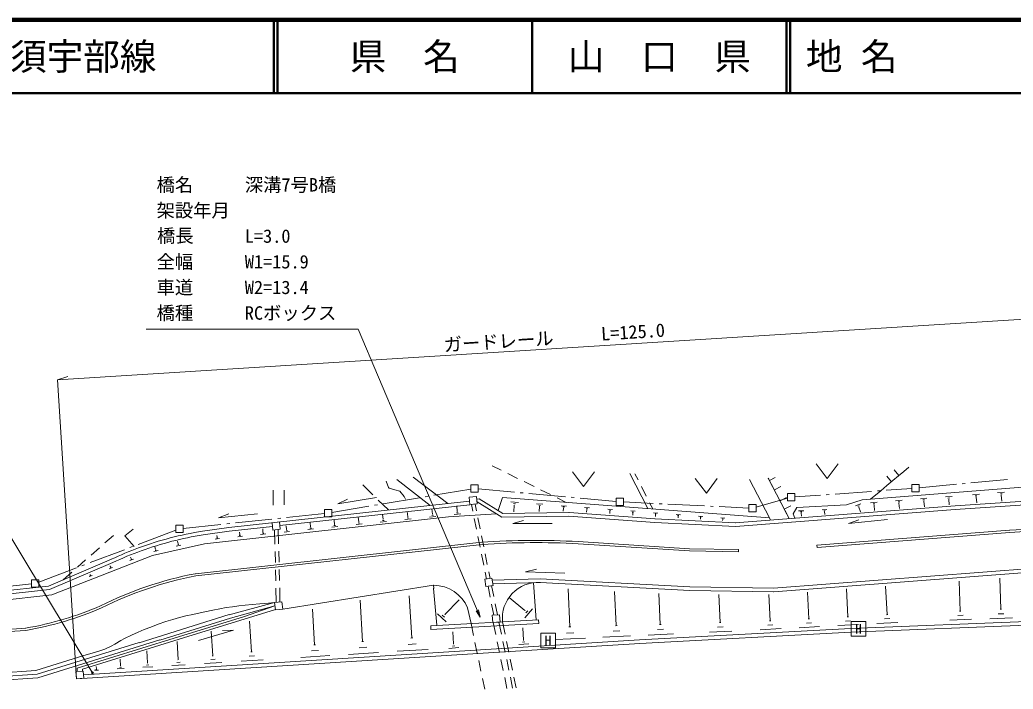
# Model space of a CAD drawing. Units: millimetres, scale not verified. Extents: x 40000 to 680000, y 20000 to 380000.
# Drawn here: x 263091 to 398664, y 288647 to 380000 of the extents above; entities that cross this region are included whole.
import ezdxf
from ezdxf.enums import TextEntityAlignment as Align

# ---------------------------------------------------------------- set-up
doc = ezdxf.new("R2010")
doc.units = ezdxf.units.MM
doc.header["$LTSCALE"] = 1000
for name, color, linetype, lineweight in [('M-BGD', 7, 'Continuous', 13), ('M-BMK-ROW', 30, 'Continuous', 13), ('M-STR-HTXT', 7, 'Continuous', 13), ('M-STR-STR1', 1, 'Continuous', 13), ('M-STR-STRC', 7, 'Continuous', 13), ('M-TTL', 2, 'Continuous', 140), ('M-TTL-LINE', 7, 'Continuous', 50)]:
    doc.layers.add(name, color=color, linetype=linetype, lineweight=lineweight)
doc.layers.add('M-TTL-TXT', color=7, linetype='Continuous')
doc.styles.add('ＭＳ ゴシック', font='')
doc.styles.get('ＭＳ ゴシック').set_extended_font_data('MS Gothic')

# ---------------------------------------------------------------- blocks, each defined once
blk = doc.blocks.new('open_arrow')
at = {"color": 0, "linetype": 'Continuous', "lineweight": -2}
blk.add_lwpolyline([(7.5, 1.25), (0, 0), (7.5, -1.25)], dxfattribs=at)

msp = doc.modelspace()

# ---------------------------------------------------------------- linework, layer by layer
at = {"layer": 'M-BGD'}
for p, q in [((327539, 319130), (328791, 318513)), ((371789, 319384), (373293, 317382)), ((373293, 317382), (374794, 319386)), ((384439, 318923), (383749, 318351)), ((314540, 317248), (319109, 313725)), ((316773, 317600), (321513, 313988)), ((329688, 318071), (331034, 317409)), ((338517, 318287), (340021, 316285)), ((340021, 316285), (341522, 318289)), ((346339, 318093), (348787, 313297)), ((347041, 318053), (347469, 317207)), ((355284, 317378), (356788, 315376)), ((356788, 315376), (358289, 317381)), ((365404, 312027), (362666, 317264)), ((368079, 311919), (365240, 317456)), ((365310, 317316), (365240, 317456)), ((365681, 316595), (365310, 317316)), ((365410, 317136), (366171, 317527)), ((382067, 316948), (381425, 317718)), ((383028, 317750), (382257, 317108)), ((383068, 317790), (382426, 318561)), ((383749, 318351), (383028, 317750)), ((311283, 315155), (309883, 316513)), ((313077, 317016), (313399, 316155)), ((313399, 316155), (313479, 316085)), ((313479, 316085), (314280, 315865)), ((331931, 316967), (333276, 316304)), ((347921, 316314), (348598, 314976)), ((366082, 315814), (365681, 316595)), ((366072, 315834), (366963, 316295)), ((412986, 317231), (378042, 314501)), ((381446, 316436), (380585, 315725)), ((382257, 317108), (381446, 316436)), ((297674, 315783), (297675, 313779)), ((299176, 315784), (299178, 313781)), ((306469, 313936), (311757, 314822)), ((306469, 313936), (307831, 314558)), ((314280, 315865), (314931, 315655)), ((314931, 315655), (315553, 314935)), ((315553, 314935), (315723, 314574)), ((325429, 314922), (324437, 314841)), ((324437, 314841), (324478, 314310)), ((325519, 313931), (325429, 314922)), ((325759, 314622), (325459, 314592)), ((325759, 314622), (328996, 312641)), ((328944, 314805), (328375, 313041)), ((328944, 314805), (365404, 312027)), ((334174, 315862), (335519, 315199)), ((336416, 314757), (337669, 314140)), ((366514, 314973), (366082, 315814)), ((366995, 314042), (366514, 314973)), ((380585, 315725), (379194, 314592)), ((386005, 314627), (386906, 314698)), ((389410, 314890), (390322, 314961)), ((389771, 314730), (389991, 314750)), ((389871, 314560), (389921, 314560)), ((389891, 314560), (389952, 313789)), ((390743, 313679), (419858, 315594)), ((390774, 313178), (419888, 315093)), ((393126, 315183), (394057, 315254)), ((393486, 315023), (393717, 315043)), ((393587, 314843), (393647, 314853)), ((393617, 314853), (393688, 314062)), ((396551, 315466), (397492, 315547)), ((396922, 315306), (397152, 315326)), ((397022, 315126), (397082, 315126)), ((397052, 315126), (397123, 314315)), ((291598, 310710), (324478, 314310)), ((298559, 310966), (324528, 313820)), ((313401, 313100), (312001, 314458)), ((319401, 312534), (319330, 313275)), ((322796, 312897), (322715, 313668)), ((324478, 314310), (324528, 313840)), ((324528, 313840), (325519, 313931)), ((324718, 313860), (324907, 312932)), ((325219, 313900), (325403, 312993)), ((325499, 314191), (328866, 312130)), ((330097, 314214), (331128, 314135)), ((330467, 313974), (330728, 313954)), ((330578, 313764), (330508, 312853)), ((330548, 313764), (330618, 313764)), ((333602, 313947), (334484, 313877)), ((333923, 313747), (334143, 313727)), ((334013, 313566), (333964, 312895)), ((333993, 313566), (334043, 313556)), ((336958, 313689), (337689, 313639)), ((337218, 313529), (337409, 313509)), ((337299, 313368), (337269, 312938)), ((337279, 313378), (337329, 313369)), ((340173, 313451), (340834, 313401)), ((340414, 313291), (340574, 313281)), ((343328, 313203), (343969, 313153)), ((349050, 314084), (349478, 313237)), ((360717, 311353), (390733, 313679)), ((360758, 310852), (390774, 313178)), ((367507, 313031), (366995, 314042)), ((367427, 313191), (368318, 313652)), ((369159, 313453), (368639, 312571)), ((375900, 313798), (369159, 313453)), ((375900, 313798), (378042, 314501)), ((377132, 313679), (377883, 313920)), ((377462, 313619), (377652, 313679)), ((377582, 313489), (377622, 313509)), ((377602, 313499), (377813, 312868)), ((379205, 314091), (380106, 314162)), ((379555, 313941), (379786, 313961)), ((379655, 313761), (379706, 313771)), ((379686, 313771), (379736, 313020)), ((382600, 314354), (383501, 314425)), ((382950, 314204), (383181, 314224)), ((383051, 314034), (383111, 314034)), ((383081, 314034), (383141, 313283)), ((386356, 314467), (386586, 314487)), ((386456, 314297), (386516, 314297)), ((386486, 314297), (386547, 313536)), ((288274, 308494), (321605, 312145)), ((290205, 312031), (295543, 312566)), ((290205, 312031), (291617, 312563)), ((309346, 311475), (309285, 312105)), ((312681, 311828), (312610, 312489)), ((312651, 311828), (312701, 311828)), ((315625, 311790), (316497, 311881)), ((315936, 312000), (316156, 312021)), ((316026, 312181), (315955, 312882)), ((316006, 312181), (316056, 312181)), ((318990, 312133), (319882, 312224)), ((319311, 312343), (319531, 312374)), ((319371, 312534), (319431, 312544)), ((321605, 312145), (328145, 312570)), ((322376, 312486), (323297, 312577)), ((322706, 312696), (322936, 312727)), ((322766, 312897), (322826, 312897)), ((325106, 311952), (325405, 310482)), ((325602, 312013), (325901, 310543)), ((328866, 312130), (338031, 312247)), ((328996, 312641), (338020, 312748)), ((338031, 312247), (349750, 311405)), ((338060, 312738), (349790, 311896)), ((340484, 313161), (340454, 312800)), ((340464, 313161), (340504, 313151)), ((343559, 313063), (343719, 313043)), ((343609, 312923), (343649, 312923)), ((343629, 312923), (343609, 312602)), ((346463, 312965), (347084, 312925)), ((346684, 312825), (346844, 312815)), ((346734, 312694), (346774, 312695)), ((346754, 312695), (346734, 312414)), ((349579, 312727), (350170, 312687)), ((349779, 311896), (360787, 311353)), ((349789, 312597), (349939, 312587)), ((349839, 312466), (349879, 312466)), ((349859, 312466), (349839, 312216)), ((352674, 312499), (353245, 312449)), ((352874, 312369), (353014, 312349)), ((352924, 312248), (352954, 312238)), ((352934, 312248), (352924, 312028)), ((355739, 312261), (356290, 312221)), ((355939, 312141), (356069, 312121)), ((355979, 312020), (356009, 312020)), ((355999, 312020), (355979, 311840)), ((358784, 312032), (359315, 311993)), ((358974, 311912), (359104, 311903)), ((365404, 312027), (365555, 311727)), ((368079, 311919), (367507, 313031)), ((368639, 312571), (368870, 311980)), ((369370, 312962), (370081, 313002)), ((369640, 312832), (369821, 312842)), ((369721, 312692), (369761, 312692)), ((369741, 312692), (369761, 312251)), ((372585, 313125), (373256, 313165)), ((372845, 313005), (373016, 313015)), ((372915, 312874), (372956, 312874)), ((372935, 312874), (372956, 312504)), ((398197, 310329), (435996, 312651)), ((398218, 310029), (436016, 312351)), ((278538, 310470), (277406, 309568)), ((288023, 310207), (291598, 310710)), ((291649, 310209), (297567, 310865)), ((296276, 310083), (296236, 310523)), ((298508, 311466), (297517, 311355)), ((297517, 311355), (297618, 310364)), ((297618, 310364), (298619, 310475)), ((298619, 310475), (298508, 311466)), ((299501, 310436), (299450, 310956)), ((302405, 310428), (303187, 310508)), ((302676, 310618), (302876, 310638)), ((302766, 310778), (302705, 311339)), ((302736, 310778), (302786, 310789)), ((305680, 310771), (306482, 310851)), ((305961, 310961), (306161, 310981)), ((306041, 311132), (305980, 311722)), ((306021, 311131), (306071, 311132)), ((308975, 311104), (309797, 311194)), ((309266, 311304), (309466, 311324)), ((309326, 311475), (309376, 311485)), ((312290, 311447), (313132, 311537)), ((312591, 311647), (312801, 311667)), ((330399, 311270), (331851, 311662)), ((330399, 311270), (335768, 311274)), ((349750, 311405), (360758, 310852)), ((359014, 311802), (359044, 311792)), ((359034, 311802), (359014, 311652)), ((376192, 311234), (381520, 311779)), ((376192, 311234), (377594, 311766)), ((274694, 308595), (275874, 309637)), ((277406, 309568), (278710, 308136)), ((288093, 309706), (291669, 310219)), ((289746, 309136), (290327, 309187)), ((289947, 309266), (290097, 309287)), ((290007, 309387), (289986, 309627)), ((289997, 309387), (290027, 309397)), ((292821, 309449), (293462, 309510)), ((293041, 309599), (293201, 309619)), ((293111, 309740), (293081, 310070)), ((293091, 309730), (293131, 309740)), ((295956, 309772), (296657, 309842)), ((296206, 309932), (296376, 309952)), ((296256, 310083), (296296, 310083)), ((297868, 310394), (297913, 308436)), ((298369, 310445), (298414, 308491)), ((299151, 310095), (299912, 310175)), ((299421, 310275), (299611, 310295)), ((299481, 310435), (299521, 310446)), ((325604, 309502), (325903, 308033)), ((326100, 309563), (326399, 308093)), ((371877, 308296), (398187, 310329)), ((371898, 307996), (398218, 310029)), ((272821, 306940), (273945, 307933)), ((288274, 308494), (281174, 306876)), ((281604, 307738), (281524, 308068)), ((284419, 308151), (285070, 308311)), ((284689, 308491), (284608, 308822)), ((284639, 308341), (284799, 308381)), ((284669, 308481), (284709, 308491)), ((326154, 308693), (287056, 304407)), ((326185, 308392), (287096, 304106)), ((339285, 308482), (354500, 307512)), ((339305, 308783), (354510, 307813)), ((361161, 307687), (354500, 307813)), ((371877, 308296), (371898, 307996)), ((281174, 306876), (267467, 301497)), ((278270, 306483), (278210, 306644)), ((278250, 306473), (278290, 306483)), ((278250, 306353), (278370, 306403)), ((281364, 307437), (281955, 307578)), ((281554, 307608), (281705, 307638)), ((281584, 307738), (281624, 307748)), ((297936, 307436), (297971, 305936)), ((298437, 307491), (298471, 305992)), ((326102, 307053), (326401, 305583)), ((326598, 307113), (326896, 305643)), ((361161, 307387), (354500, 307512)), ((361161, 307687), (361161, 307387)), ((275576, 306381), (266995, 302719)), ((275767, 305921), (267126, 302228)), ((270947, 305285), (272071, 306278)), ((275296, 305089), (275757, 305270)), ((275456, 305359), (275416, 305460)), ((275436, 305359), (275466, 305369)), ((275437, 305249), (275547, 305289)), ((278100, 306183), (278601, 306373)), ((365972, 302443), (408047, 305649)), ((366003, 301942), (408077, 305159)), ((269018, 303582), (270197, 304623)), ((272543, 304015), (272963, 304176)), ((272663, 304155), (272773, 304206)), ((272683, 304266), (272673, 304286)), ((272673, 304256), (272703, 304266)), ((297994, 304937), (298028, 303437)), ((298494, 304992), (298529, 303492)), ((327530, 303796), (326539, 303635)), ((326601, 304603), (326789, 303675)), ((327096, 304663), (327280, 303756)), ((327691, 302805), (327530, 303796)), ((334121, 303721), (327571, 303536)), ((332127, 304661), (333589, 305002)), ((332127, 304661), (337486, 304475)), ((334121, 303721), (354544, 302594)), ((396974, 299541), (396830, 303808)), ((244912, 300299), (266995, 302719)), ((298051, 302437), (298096, 300479)), ((298552, 302493), (298597, 300539)), ((298968, 299568), (319568, 302838)), ((319609, 302408), (319539, 302388)), ((319539, 302388), (320023, 297360)), ((319568, 302838), (319609, 302408)), ((326539, 303635), (326700, 302654)), ((326700, 302654), (327691, 302805)), ((326990, 302694), (327288, 301216)), ((327481, 302774), (327788, 301271)), ((334141, 303220), (327581, 303035)), ((333210, 303219), (333564, 298081)), ((334091, 303220), (354534, 302094)), ((354544, 302594), (365972, 302443)), ((376101, 298524), (375898, 302360)), ((381450, 298818), (381246, 302705)), ((391435, 299297), (391292, 303383)), ((244942, 299798), (267126, 302228)), ((267467, 301497), (259465, 300620)), ((316589, 295635), (316224, 301384)), ((332031, 299402), (329896, 301154)), ((338162, 297143), (337918, 302321)), ((344492, 297318), (344268, 301966)), ((350501, 297483), (350298, 301680)), ((354534, 302094), (365963, 301942)), ((358684, 297720), (358491, 301576)), ((365495, 297975), (365312, 301551)), ((370783, 298230), (370590, 301895)), ((289413, 299440), (290374, 299622)), ((290374, 299622), (291266, 299772)), ((291266, 299772), (292117, 299903)), ((291637, 298811), (297866, 300458)), ((291828, 298341), (297906, 300018)), ((292117, 299903), (292958, 300004)), ((292958, 300004), (293840, 300095)), ((293761, 298572), (297906, 300018)), ((293840, 300095), (294781, 300186)), ((294781, 300186), (295843, 300277)), ((295843, 300277), (297034, 300388)), ((297034, 300388), (297866, 300458)), ((298857, 300569), (297866, 300458)), ((297866, 300458), (297977, 299457)), ((298968, 299568), (298857, 300569)), ((309879, 295149), (309524, 300788)), ((321114, 298843), (323035, 300828)), ((324208, 299737), (324670, 297594)), ((327486, 300236), (327784, 298758)), ((327988, 300292), (328295, 298789)), ((333042, 299623), (332021, 298371)), ((291677, 298821), (279360, 294986)), ((291828, 298341), (282205, 295349)), ((283965, 298164), (284867, 298415)), ((284148, 295620), (293761, 298572)), ((284867, 298415), (285758, 298636)), ((285758, 298636), (286679, 298848)), ((286679, 298848), (287691, 299069)), ((287691, 299069), (288332, 299209)), ((288332, 299209), (289413, 299440)), ((293130, 298011), (297967, 299507)), ((297977, 299457), (298968, 299568)), ((303319, 294683), (303015, 299571)), ((321255, 297812), (320082, 298933)), ((321034, 298463), (320743, 298743)), ((321154, 298803), (321084, 298873)), ((328566, 298809), (327564, 298748)), ((327564, 298748), (327625, 297746)), ((328626, 297807), (328566, 298809)), ((332061, 299442), (332001, 299362)), ((332411, 299353), (332151, 299042)), ((376011, 298524), (376191, 298524)), ((376503, 296922), (416435, 298494)), ((381119, 298227), (381841, 298268)), ((381359, 298808), (381540, 298819)), ((391095, 298696), (391826, 298726)), ((391345, 299297), (391535, 299307)), ((395492, 298258), (398557, 298371)), ((396614, 298920), (397385, 298941)), ((396883, 299541), (397074, 299541)), ((263904, 296967), (245296, 295701)), ((280070, 296769), (280961, 297120)), ((280961, 297120), (281973, 297502)), ((281973, 297502), (281983, 297502)), ((281983, 297502), (283024, 297873)), ((283024, 297873), (283965, 298164)), ((286131, 295882), (293130, 298011)), ((294716, 293755), (294452, 297912)), ((319172, 297289), (333895, 298092)), ((319172, 297289), (319202, 296789)), ((319202, 296789), (333915, 297591)), ((327625, 297746), (328626, 297807)), ((328831, 296134), (328486, 297807)), ((329313, 296150), (328967, 297828)), ((331833, 295346), (331732, 296998)), ((333895, 298092), (333915, 297591)), ((338032, 297143), (338292, 297154)), ((344372, 297308), (344602, 297319)), ((347669, 295368), (376503, 296922)), ((350391, 297473), (350612, 297483)), ((358324, 297088), (359095, 297129)), ((358584, 297720), (358774, 297730)), ((364124, 296762), (366988, 296915)), ((365165, 297384), (365886, 297425)), ((365405, 297975), (365585, 297985)), ((369442, 297037), (372236, 297189)), ((370463, 297658), (371154, 297689)), ((370693, 298230), (370863, 298240)), ((374750, 297321), (377574, 297463)), ((375781, 297943), (376482, 297973)), ((376524, 296421), (419721, 298126)), ((380078, 297596), (382943, 297748)), ((390004, 298074), (392958, 298176)), ((263925, 296667), (245316, 295401)), ((284148, 295620), (270890, 291524)), ((286131, 295882), (271621, 291374)), ((276866, 295274), (277367, 295555)), ((277367, 295555), (278338, 296027)), ((278338, 296027), (279219, 296418)), ((279219, 296418), (280070, 296769)), ((287463, 295282), (292270, 296688)), ((289408, 293181), (289195, 296566)), ((290767, 296657), (292270, 296688)), ((316449, 295625), (316719, 295645)), ((322289, 294808), (322187, 296460)), ((336200, 295409), (340287, 295613)), ((337692, 296302), (338714, 296353)), ((342680, 295725), (346436, 295908)), ((344052, 296547), (344993, 296588)), ((347699, 294867), (376524, 296421)), ((348840, 296020), (352285, 296182)), ((350101, 296772), (350963, 296812)), ((357203, 296417), (360278, 296569)), ((279360, 294996), (265432, 290699)), ((282205, 295359), (265542, 290208)), ((271782, 290613), (347669, 295368)), ((274684, 294121), (275535, 294502)), ((275535, 294502), (276035, 294763)), ((276035, 294763), (276866, 295274)), ((284711, 292666), (284549, 295140)), ((303198, 294673), (303439, 294683)), ((309419, 294307), (310440, 294368)), ((309749, 295149), (309999, 295159)), ((316109, 294753), (317171, 294824)), ((321638, 294216), (323010, 294308)), ((322139, 294527), (322479, 294548)), ((322249, 294808), (322329, 294808)), ((327788, 293650), (347699, 294867)), ((329336, 293686), (329033, 295155)), ((329817, 293701), (329514, 295170)), ((331183, 294754), (332555, 294836)), ((331683, 295055), (332024, 295086)), ((331793, 295346), (331873, 295346)), ((271810, 293247), (265261, 291189)), ((270811, 290052), (327788, 293650)), ((271810, 293247), (272961, 293569)), ((272961, 293569), (273873, 293830)), ((273873, 293830), (274684, 294121)), ((280534, 292222), (280423, 293875)), ((289338, 293170), (289488, 293181)), ((294376, 293134), (295117, 293185)), ((294616, 293745), (294806, 293756)), ((301447, 292979), (305383, 293233)), ((302879, 293862), (303860, 293923)), ((307937, 293385), (312023, 293648)), ((314567, 293810), (318814, 294074)), ((270890, 291524), (270920, 291083)), ((273534, 291456), (273524, 291756)), ((276719, 291619), (276959, 291629)), ((276829, 291819), (276768, 292750)), ((276799, 291819), (276859, 291819)), ((279884, 291631), (281246, 291712)), ((280374, 291932), (280715, 291952)), ((280484, 292212), (280574, 292222)), ((283830, 291874), (285673, 291986)), ((284501, 292285), (284961, 292316)), ((284651, 292666), (284761, 292676)), ((288287, 292158), (290660, 292300)), ((289148, 292690), (289739, 292720)), ((293294, 292472), (296279, 292655)), ((329840, 291237), (329537, 292706)), ((330322, 291252), (330019, 292722)), ((245300, 289872), (265261, 291189)), ((254575, 289982), (265432, 290699)), ((254582, 289482), (265542, 290208)), ((271751, 291114), (270750, 291053)), ((270750, 291053), (270811, 290052)), ((271621, 291374), (271631, 291124)), ((271812, 290123), (271751, 291114)), ((273264, 291215), (273844, 291246)), ((273474, 291336), (273614, 291346)), ((273524, 291456), (273554, 291466)), ((276378, 291408), (277330, 291469)), ((330345, 288788), (330042, 290258)), ((330826, 288804), (330523, 290273)), ((270811, 290052), (271812, 290123))]:
    msp.add_line(p, q, dxfattribs=at)
for centre, radius, start, end in [((295198, 264660), 46103, 98.95905, 110.16598), ((295198, 264660), 45602, 98.9542, 109.91315), ((295198, 264660), 46103, 110.16598, 115.19353), ((333475, 203521), 105427, 86.83362, 93.97623), ((333475, 203521), 105127, 86.83362, 93.97623), ((295198, 264660), 45602, 109.91315, 115.19353), ((296367, 255726), 49559, 100.85837, 116.71422), ((296367, 255726), 49258, 100.85837, 116.71422), ((319552, 297790), 5038, 22.72997, 89.76278), ((333864, 298302), 4918, 87.30745, 185.51812), ((256038, 342063), 45773, 279.85415, 293.24849), ((256038, 342063), 46073, 279.85415, 293.24849)]:
    msp.add_arc(centre, radius, start, end, dxfattribs=at)
at = {"layer": 'M-BMK-ROW'}
for p, q in [((392909, 316800), (397887, 317266)), ((319595, 315104), (324647, 315953)), ((324646, 316534), (325648, 316535)), ((324647, 315532), (324646, 316534)), ((325648, 316535), (325648, 315533)), ((325648, 315984), (330587, 315536)), ((381343, 315791), (384842, 316048)), ((384842, 316589), (385843, 316590)), ((384842, 315588), (384842, 316589)), ((385843, 316590), (385844, 315588)), ((385844, 316139), (390918, 316614)), ((391714, 316688), (392112, 316726)), ((312692, 313944), (317623, 314773)), ((318412, 314905), (318807, 314972)), ((325648, 315533), (324647, 315532)), ((331384, 315464), (331782, 315428)), ((332579, 315355), (337559, 314904)), ((338355, 314832), (338754, 314795)), ((339550, 314723), (344489, 314275)), ((344489, 314726), (345491, 314727)), ((344490, 313724), (344489, 314726)), ((345491, 314727), (345491, 313725)), ((363600, 313478), (367866, 314694)), ((366845, 314332), (367736, 314784)), ((367866, 314333), (367866, 315335)), ((367866, 315335), (368867, 315335)), ((368867, 315335), (368868, 314334)), ((368868, 314875), (372367, 315132)), ((373165, 315190), (373564, 315220)), ((374361, 315278), (379348, 315645)), ((380146, 315703), (380545, 315733)), ((385844, 315588), (384842, 315588)), ((304668, 312172), (304667, 313174)), ((304667, 313174), (305669, 313174)), ((305669, 312764), (310720, 313613)), ((305669, 313174), (305669, 312173)), ((311509, 313745), (311903, 313812)), ((345491, 313725), (344490, 313724)), ((345491, 314196), (349550, 313997)), ((350349, 313958), (350749, 313938)), ((351548, 313899), (356542, 313654)), ((357341, 313615), (357740, 313596)), ((358539, 313556), (362599, 313357)), ((362598, 313828), (363600, 313829)), ((362599, 312827), (362598, 313828)), ((363600, 313829), (363601, 312827)), ((368868, 314334), (367866, 314333)), ((292532, 311329), (297504, 311859)), ((298299, 311944), (298697, 311986)), ((299492, 312071), (304667, 312623)), ((305669, 312173), (304668, 312172)), ((363601, 312827), (362599, 312827)), ((284366, 311015), (285368, 311016)), ((284367, 310013), (284366, 311015)), ((285368, 310565), (290543, 311117)), ((285368, 311016), (285369, 310014)), ((291339, 311202), (291736, 311244)), ((279230, 308385), (284367, 310324)), ((285369, 310014), (284367, 310013)), ((278107, 307962), (278481, 308103)), ((272681, 305914), (277359, 307679)), ((265673, 303269), (270810, 305207)), ((271558, 305490), (271932, 305631)), ((264671, 303018), (259488, 302430)), ((264671, 302577), (264671, 303579)), ((264671, 303579), (265672, 303579)), ((265673, 302578), (264671, 302577)), ((265672, 303579), (265673, 302578))]:
    msp.add_line(p, q, dxfattribs=at)
at = {"layer": 'M-STR-HTXT'}
for p, q in [((268236, 330844), (403234, 339359)), ((268236, 330844), (269658, 331316)), ((270811, 290052), (268236, 330844))]:
    msp.add_line(p, q, dxfattribs=at)
msp.add_lwpolyline([(325933, 298472), (309258, 337798), (280313, 337798)], dxfattribs=at)
at = {"layer": 'M-STR-STR1'}
for p, q in [((324670, 297594), (325004, 295990)), ((328046, 296097), (327701, 297754)), ((325208, 295011), (325514, 293542)), ((328556, 293650), (328250, 295118)), ((325718, 292563), (326023, 291095)), ((329065, 291202), (328760, 292671)), ((329575, 288755), (329269, 290223)), ((326227, 290116), (326533, 288647))]:
    msp.add_line(p, q, dxfattribs=at)
at = {"layer": 'M-STR-STRC'}
for p, q in [((272923, 291015), (250971, 327366)), ((376542, 297863), (378546, 297865)), ((376544, 295860), (376542, 297863)), ((378546, 297865), (378547, 295862)), ((334176, 296299), (336180, 296301)), ((334178, 294296), (334176, 296299)), ((336180, 296301), (336181, 294297)), ((378547, 295862), (376544, 295860)), ((336181, 294297), (334178, 294296)), ((272963, 290855), (273033, 290925))]:
    msp.add_line(p, q, dxfattribs=at)
for radius in [140, 110, 80.1, 50.1, 20]:
    msp.add_circle((272993, 290885), radius, dxfattribs=at)
at = {"layer": 'M-TTL'}
msp.add_line((680000, 380000), (40000, 380000), dxfattribs=at)
at = {"layer": 'M-TTL-LINE'}
for p, q in [((297750, 380000), (297750, 370000)), ((298250, 380000), (298250, 370000)), ((333000, 380000), (333000, 370000)), ((367750, 380000), (367750, 370000)), ((368250, 380000), (368250, 370000)), ((40000, 370000), (680000, 370000))]:
    msp.add_line(p, q, dxfattribs=at)

# ---------------------------------------------------------------- block references
at = {"layer": 'M-STR-HTXT', "xscale": 133, "yscale": 133, "rotation": 113}
msp.add_blockref('open_arrow', (325933, 298472), dxfattribs=at)

# ---------------------------------------------------------------- texts
at = {"layer": 'M-STR-HTXT', "style": 'ＭＳ ゴシック'}
for s, p in [('橋名', (281748, 356022)), ('深溝7号B橋', (293793, 356022)), ('架設年月', (281748, 352522)), ('橋長', (281816, 349073)), ('L=3.0', (293793, 349022)), ('全幅', (281748, 345522)), ('W1=15.9', (293793, 345522)), ('車道', (281748, 342022)), ('W2=13.4', (293793, 342022)), ('橋種', (281748, 338522)), ('RCボックス', (293793, 338522))]:
    msp.add_text(s, height=1833, dxfattribs=at).set_placement(p, align=Align.BOTTOM_LEFT)
for s, rotation, p in [('L=125.0', 3.619, (342510, 335667)), ('ガードレール', 3.612, (321037, 334169))]:
    msp.add_text(s, height=1833, rotation=rotation, dxfattribs=at).set_placement(p, align=Align.BOTTOM_LEFT)
at = {"layer": 'M-STR-STRC', "style": 'ＭＳ ゴシック'}
for p in [(377553, 296861), (335177, 295297)]:
    msp.add_text('H', height=1320, rotation=0.043, dxfattribs=at).set_placement(p, align=Align.MIDDLE_CENTER)
at = {"layer": 'M-TTL-TXT', "style": 'ＭＳ ゴシック'}
for s, p in [('一般県道\u3000山口阿知須宇部線', (216734, 375000)), ('地 名', (370380, 375000))]:
    msp.add_text(s, height=3666, dxfattribs=at).set_placement(p, align=Align.MIDDLE_LEFT)
for s, p in [('県\u3000名', (315625, 375000)), ('山\u3000口\u3000県', (350375, 375000))]:
    msp.add_text(s, height=3666, dxfattribs=at).set_placement(p, align=Align.MIDDLE_CENTER)

doc.saveas('drawing.dxf')
